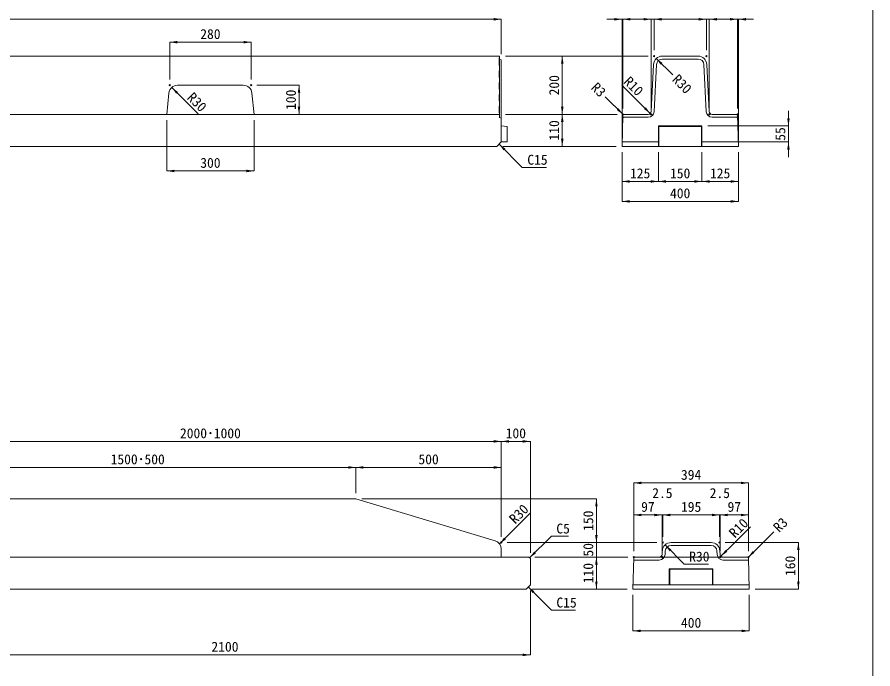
# Model space of a CAD drawing. Units: millimetres at full size. Extents: x 3564 to 8389, y -10806 to -2651.
# Drawn here: x 5447 to 8389, y -8673 to -6434 of the extents above; entities that cross this region are included whole.
import ezdxf
from ezdxf.enums import TextEntityAlignment as Align

# ---------------------------------------------------------------- set-up
doc = ezdxf.new("R2010")
doc.units = ezdxf.units.MM
doc.header["$LTSCALE"] = 30
doc.linetypes.add('USER1', pattern=[1.35, 0.75, -0.6])
for name, color, linetype, lineweight in [('0_2', 7, 'Continuous', 9), ('寸法線', 7, 'Continuous', 9), ('本体', 2, 'Continuous', 20), ('枠', 5, 'Continuous', 5), ('補助線', 8, 'Continuous', 13)]:
    doc.layers.add(name, color=color, linetype=linetype, lineweight=lineweight)
doc.styles.add('ＭＳ ゴシック', font='')
doc.styles.get('ＭＳ ゴシック').set_extended_font_data('MS Gothic')

# ---------------------------------------------------------------- blocks, each defined once
blk = doc.blocks.new('filled_arrow')
at = {"color": 0, "linetype": 'Continuous', "lineweight": -2}
blk.add_solid([(7.5, 1.25), (0, 0), (7.5, -1.25)], dxfattribs=at)

msp = doc.modelspace()

# ---------------------------------------------------------------- linework, layer by layer
at = {"layer": '0_2'}
for p, q in [((7125.82, -6567.89), (7321.46, -6567.89)), ((7321.46, -6767.89), (7321.46, -6567.89)), ((7321.46, -6767.89), (7321.46, -6567.89)), ((7616.77, -6567.89), (7321.46, -6567.89)), ((7125.82, -6767.89), (7321.46, -6767.89)), ((7125.82, -6767.89), (7321.46, -6767.89)), ((7321.46, -6877.89), (7321.46, -6767.89)), ((7321.46, -6877.89), (7321.46, -6767.89)), ((7509.77, -6767.89), (7321.46, -6767.89)), ((7509.77, -6767.89), (7321.46, -6767.89)), ((7116.82, -6877.89), (7321.46, -6877.89)), ((7506.77, -6877.89), (7321.46, -6877.89))]:
    msp.add_line(p, q, dxfattribs=at)
at = {"layer": '寸法線'}
for p, q in [((5111.82, -6441.21), (7111.82, -6441.21)), ((7111.82, -6560.89), (7111.82, -6441.21)), ((7581.77, -6441.21), (7474.77, -6441.21)), ((7526.77, -6857.89), (7526.77, -6441.21)), ((7626.77, -6441.21), (7529.77, -6441.21)), ((7529.77, -6747.89), (7529.77, -6441.21)), ((7529.77, -6747.89), (7529.77, -6441.21)), ((7574.77, -6441.21), (7688.77, -6441.21)), ((7626.77, -6747.89), (7626.77, -6441.21)), ((7626.77, -6747.89), (7626.77, -6441.21)), ((7636.77, -6547.89), (7636.77, -6441.21)), ((7636.77, -6441.21), (7816.77, -6441.21)), ((7636.77, -6547.89), (7636.77, -6441.21)), ((7764.77, -6441.21), (7878.77, -6441.21)), ((7816.77, -6547.89), (7816.77, -6441.21)), ((7816.77, -6547.89), (7816.77, -6441.21)), ((7826.77, -6747.89), (7826.77, -6441.21)), ((7826.77, -6441.21), (7923.77, -6441.21)), ((7826.77, -6747.89), (7826.77, -6441.21)), ((7871.77, -6441.21), (7978.77, -6441.21)), ((7923.77, -6747.89), (7923.77, -6441.21)), ((7923.77, -6747.89), (7923.77, -6441.21)), ((7926.77, -6857.89), (7926.77, -6441.21)), ((5971.82, -6519.95), (6251.82, -6519.95)), ((5971.82, -6647.89), (5971.82, -6519.95)), ((6251.82, -6647.89), (6251.82, -6519.95)), ((7644.63, -6576.15), (7700.96, -6632.47)), ((6271.82, -6667.89), (6416.43, -6667.89)), ((6416.43, -6767.89), (6416.43, -6667.89)), ((7530.6, -6768.74), (7469.2, -6707.34)), ((5961.82, -6787.89), (5961.82, -6962.52)), ((6261.82, -6787.89), (6261.82, -6962.52)), ((6281.82, -6767.89), (6416.43, -6767.89)), ((7526.77, -6897.89), (7526.77, -7067.04)), ((7526.77, -6897.89), (7526.77, -6998.51)), ((7651.77, -6897.89), (7651.77, -6998.51)), ((7651.77, -6897.89), (7651.77, -6998.51)), ((7801.77, -6897.89), (7801.77, -6998.51)), ((7801.77, -6897.89), (7801.77, -6998.51)), ((7926.77, -6897.89), (7926.77, -7067.04)), ((7926.77, -6897.89), (7926.77, -6998.51)), ((5961.82, -6962.52), (6261.82, -6962.52)), ((7526.77, -6998.51), (7651.77, -6998.51)), ((7651.77, -6998.51), (7801.77, -6998.51)), ((7801.77, -6998.51), (7926.77, -6998.51)), ((7526.77, -7067.04), (7926.77, -7067.04)), ((5111.82, -7891.72), (7111.82, -7891.72)), ((7111.82, -8219.28), (7111.82, -7891.72)), ((7111.82, -7891.72), (7211.82, -7891.72)), ((7111.82, -8219.28), (7111.82, -7891.72)), ((7211.82, -8274.28), (7211.82, -7891.72)), ((5111.82, -7981.15), (6611.82, -7981.15)), ((6611.82, -8069.28), (6611.82, -7981.15)), ((6611.82, -7981.15), (7111.82, -7981.15)), ((6611.82, -8069.28), (6611.82, -7981.15)), ((7111.82, -8219.28), (7111.82, -7981.15)), ((7567.34, -8034.45), (7961.34, -8034.45)), ((7567.34, -8269.28), (7567.34, -8034.45)), ((7961.34, -8269.28), (7961.34, -8034.45)), ((6631.82, -8089.28), (7438.69, -8089.28)), ((7438.69, -8239.28), (7438.69, -8089.28)), ((7567.34, -8144.58), (7664.34, -8144.58)), ((7567.34, -8269.28), (7567.34, -8144.58)), ((7612.34, -8144.58), (7718.84, -8144.58)), ((7664.34, -8269.28), (7664.34, -8144.58)), ((7664.34, -8269.28), (7664.34, -8144.58)), ((7666.84, -8219.28), (7666.84, -8144.58)), ((7666.84, -8144.58), (7861.84, -8144.58)), ((7666.84, -8219.28), (7666.84, -8144.58)), ((7809.84, -8144.58), (7916.34, -8144.58)), ((7861.84, -8219.28), (7861.84, -8144.58)), ((7861.84, -8219.28), (7861.84, -8144.58)), ((7864.34, -8269.28), (7864.34, -8144.58)), ((7864.34, -8144.58), (7961.34, -8144.58)), ((7864.34, -8269.28), (7864.34, -8144.58)), ((7961.34, -8269.28), (7961.34, -8144.58)), ((7438.69, -8341.28), (7438.69, -8187.28)), ((7438.69, -8341.28), (7438.69, -8187.28)), ((7960.51, -8290.13), (8048.35, -8202.29)), ((7131.82, -8239.28), (7438.69, -8239.28)), ((7131.82, -8239.28), (7438.69, -8239.28)), ((7646.84, -8239.28), (7438.69, -8239.28)), ((7881.84, -8239.28), (8133.09, -8239.28)), ((8133.09, -8399.28), (8133.09, -8239.28)), ((7226.82, -8289.28), (7438.69, -8289.28)), ((7226.82, -8289.28), (7438.69, -8289.28)), ((7438.69, -8289.28), (7438.69, -8399.28)), ((7438.69, -8399.28), (7438.69, -8289.28)), ((7547.34, -8289.28), (7438.69, -8289.28)), ((7547.34, -8289.28), (7438.69, -8289.28)), ((7211.82, -8404.28), (7211.82, -8625.27)), ((7216.82, -8399.28), (7438.69, -8399.28)), ((7544.34, -8399.28), (7438.69, -8399.28)), ((7984.34, -8399.28), (8133.09, -8399.28)), ((7564.34, -8419.28), (7564.34, -8542.84)), ((7964.34, -8419.28), (7964.34, -8542.84)), ((7564.34, -8542.84), (7964.34, -8542.84)), ((5111.82, -8625.27), (7211.82, -8625.27))]:
    msp.add_line(p, q, dxfattribs=at)
for points in [[(5978.84, -6675.64), (6015.63, -6712.43), (6069.48, -6766.28)], [(7624.15, -6765.13), (7580.22, -6721.2), (7526.37, -6667.35)], [(7104.32, -6870.39), (7184.02, -6950.09), (7191.22, -6950.09), (7266.83, -6950.09)], [(7105.89, -8243.7), (7158.62, -8190.97), (7212.47, -8137.12)], [(7866.96, -8286.53), (7914.2, -8239.28), (7968.05, -8185.44)], [(7209.32, -8291.78), (7283.88, -8217.22), (7291.08, -8217.22), (7343.3, -8217.22)], [(7674.7, -8247.55), (7740.56, -8313.41), (7747.76, -8313.41), (7823.91, -8313.41)], [(7204.32, -8391.78), (7284.02, -8471.49), (7291.22, -8471.49), (7366.83, -8471.49)]]:
    msp.add_lwpolyline(points, dxfattribs=at)
at = {"layer": '本体'}
for p, q in [((5117.82, -6567.89), (7105.82, -6567.89)), ((7105.82, -6567.89), (7105.82, -6578.32)), ((7105.86, -6578.33), (7111.82, -6580.89)), ((7111.82, -6580.89), (7111.82, -6862.89)), ((7665.31, -6567.89), (7788.24, -6567.89)), ((7627.25, -6758.39), (7635.35, -6596.39)), ((7818.2, -6596.39), (7826.3, -6758.39)), ((7105.82, -6767.89), (5117.82, -6767.89)), ((7529.69, -6770.8), (7526.77, -6877.89)), ((7532.69, -6767.89), (7617.26, -6767.89)), ((7920.85, -6767.89), (7836.28, -6767.89)), ((7923.85, -6770.8), (7926.77, -6877.89)), ((7096.82, -6877.89), (5126.82, -6877.89)), ((7111.82, -6862.89), (7096.82, -6877.89)), ((7526.77, -6877.89), (7926.77, -6877.89)), ((5117.82, -8089.28), (6611.82, -8089.28)), ((7090.44, -8232.87), (6611.82, -8089.28)), ((7111.82, -8261.6), (7111.82, -8289.28)), ((7833.3, -8239.28), (7695.38, -8239.28)), ((7206.82, -8289.28), (5117.82, -8289.28)), ((7206.82, -8289.28), (7211.82, -8294.28)), ((7211.82, -8294.28), (7211.82, -8384.28)), ((7567.26, -8292.2), (7564.34, -8399.28)), ((7570.26, -8289.28), (7958.42, -8289.28)), ((7664.81, -8279.78), (7665.41, -8267.78)), ((7863.26, -8267.78), (7863.86, -8279.78)), ((7961.42, -8292.2), (7964.34, -8399.28)), ((7211.82, -8384.28), (7196.82, -8399.28)), ((7196.82, -8399.28), (5126.82, -8399.28)), ((7564.34, -8399.28), (7964.34, -8399.28))]:
    msp.add_line(p, q, dxfattribs=at)
at = {"layer": '本体', "color": 4, "linetype": 'USER1', "lineweight": 5}
for p, q in [((7105.82, -6567.89), (7104.82, -6577.89)), ((7104.82, -6577.89), (7104.82, -6777.89)), ((7104.82, -6577.89), (7105.86, -6578.33)), ((7104.82, -6777.89), (7105.82, -6778.32))]:
    msp.add_line(p, q, dxfattribs=at)
at = {"layer": '本体', "lineweight": 5}
for p, q in [((7105.82, -6578.32), (7105.82, -6778.32)), ((7105.82, -6778.32), (7111.82, -6780.89))]:
    msp.add_line(p, q, dxfattribs=at)
at = {"layer": '本体', "color": 4, "lineweight": 5}
for p, q in [((7665.31, -6577.89), (7788.24, -6577.89)), ((7637.24, -6758.89), (7645.34, -6596.89)), ((7808.21, -6596.89), (7816.31, -6758.89)), ((7532.42, -6777.89), (7617.26, -6777.89)), ((7921.13, -6777.89), (7836.29, -6777.89)), ((7651.77, -6807.89), (7801.77, -6807.89)), ((7653.77, -6809.89), (7651.77, -6807.89)), ((7651.77, -6807.89), (7651.77, -6877.89)), ((7653.77, -6809.89), (7799.77, -6809.89)), ((7653.77, -6809.89), (7653.77, -6877.89)), ((7799.77, -6809.89), (7801.77, -6807.89)), ((7799.77, -6809.89), (7799.77, -6877.89)), ((7801.77, -6807.89), (7801.77, -6877.89))]:
    msp.add_line(p, q, dxfattribs=at)
at = {"layer": '本体', "lineweight": 9}
for p, q in [((6224.67, -6667.89), (5998.97, -6667.89)), ((5969.12, -6694.9), (5961.82, -6767.89)), ((6261.82, -6767.89), (6254.52, -6694.9)), ((7131.82, -6809.89), (7111.82, -6807.89)), ((7131.82, -6809.89), (7131.82, -6862.89)), ((7111.82, -6862.89), (7131.82, -6862.89)), ((7527.18, -6862.89), (7651.77, -6862.89)), ((7801.77, -6862.89), (7926.36, -6862.89)), ((7564.75, -8384.28), (7963.93, -8384.28))]:
    msp.add_line(p, q, dxfattribs=at)
at = {"layer": '本体'}
for centre, radius, start, end in [((7665.31, -6597.89), 30, 90, 177.13758), ((7788.24, -6597.89), 30, 2.86225, 90), ((7617.26, -6757.89), 10, 270, 357.13758), ((7836.28, -6757.89), 10, 182.86225, 270), ((7532.69, -6770.89), 3, 90, 178.43778), ((7920.85, -6770.89), 3, 1.56222, 90), ((7081.82, -8261.6), 30, 0, 73.30071), ((7695.38, -8269.28), 30, 90, 177.13758), ((7833.3, -8269.28), 30, 2.86225, 90), ((7570.26, -8292.28), 3, 90, 178.43778), ((7654.83, -8279.28), 10, 270, 357.13758), ((7873.85, -8279.28), 10, 182.86225, 270), ((7958.42, -8292.28), 3, 1.56222, 90)]:
    msp.add_arc(centre, radius, start, end, dxfattribs=at)
at = {"layer": '本体', "color": 4, "lineweight": 5}
for centre, radius, start, end in [((7665.31, -6597.89), 20, 90, 177.13759), ((7788.24, -6597.89), 20, 2.8624, 90), ((7617.26, -6757.89), 20, 270, 357.13759), ((7836.29, -6757.89), 20, 182.8624, 269.99998), ((7532.42, -6780.89), 3, 90, 178.08801), ((7921.13, -6780.89), 3, 1.91199, 90)]:
    msp.add_arc(centre, radius, start, end, dxfattribs=at)
at = {"layer": '本体', "lineweight": 9}
for centre, start, end in [((5998.97, -6697.89), 90, 174.28998), ((6224.67, -6697.89), 5.71079, 90)]:
    msp.add_arc(centre, 30, start, end, dxfattribs=at)
at = {"layer": '枠', "lineweight": 20}
msp.add_line((8389.25, -10805.77), (8389.25, -3805.77), dxfattribs=at)
at = {"layer": '補助線', "color": 7, "lineweight": 9}
for p, q in [((8098.99, -6914.89), (8098.99, -6755.89)), ((7821.77, -6807.89), (8098.99, -6807.89)), ((7821.77, -6862.89), (8098.99, -6862.89))]:
    msp.add_line(p, q, dxfattribs=at)
at = {"layer": '補助線', "lineweight": 5}
for p, q in [((7695.38, -8249.28), (7833.3, -8249.28)), ((7674.8, -8280.28), (7675.4, -8268.21)), ((7853.27, -8268.13), (7853.87, -8280.28)), ((7569.98, -8299.28), (7654.83, -8299.28)), ((7958.69, -8299.28), (7873.85, -8299.28)), ((7689.34, -8329.28), (7839.34, -8329.28)), ((7691.34, -8331.28), (7689.34, -8329.28)), ((7689.34, -8329.28), (7689.34, -8384.28)), ((7691.34, -8331.28), (7837.34, -8331.28)), ((7691.34, -8331.28), (7691.34, -8384.28)), ((7837.34, -8331.28), (7839.34, -8329.28)), ((7837.34, -8331.28), (7837.34, -8384.28)), ((7839.34, -8329.28), (7839.34, -8384.28)), ((7689.34, -8399.28), (7839.34, -8399.28))]:
    msp.add_line(p, q, dxfattribs=at)
at = {"layer": '補助線'}
for centre in [(7636.77, -6567.89), (7816.77, -6567.89), (5971.82, -6667.89), (6251.82, -6667.89), (7529.77, -6767.89), (7626.77, -6767.89), (7826.77, -6767.89), (7923.77, -6767.89), (7111.82, -8239.28), (7666.84, -8239.28), (7861.84, -8239.28), (7567.34, -8289.28), (7664.34, -8289.28), (7864.34, -8289.28), (7961.34, -8289.28)]:
    msp.add_circle(centre, 2, dxfattribs=at)
at = {"layer": '補助線', "lineweight": 5}
for centre, radius, start, end in [((7695.38, -8269.28), 20, 90, 177.13759), ((7833.3, -8269.28), 20, 2.8624, 90), ((7654.83, -8279.28), 20, 270, 357.13759), ((7873.85, -8279.28), 20, 182.8624, 269.99998), ((7569.98, -8302.28), 3, 90, 178.08801), ((7958.69, -8302.28), 3, 1.91199, 90)]:
    msp.add_arc(centre, radius, start, end, dxfattribs=at)

# ---------------------------------------------------------------- block references
at = {"layer": '0_2', "xscale": 3.47, "yscale": 3.47}
for p, rotation in [((7321.46, -6567.89), 270), ((7321.46, -6567.89), 270), ((7321.46, -6767.89), 90), ((7321.46, -6767.89), 90), ((7321.46, -6767.89), 270), ((7321.46, -6767.89), 270), ((7321.46, -6877.89), 90), ((7321.46, -6877.89), 90)]:
    msp.add_blockref('filled_arrow', p, dxfattribs=dict(at, rotation=rotation))
at = {"layer": '寸法線', "xscale": 3.47, "yscale": 3.47}
for p, rotation in [((7111.82, -6441.21), 180), ((7526.77, -6441.21), 180), ((7626.77, -6441.21), 180), ((7626.77, -6441.21), 180), ((7816.77, -6441.21), 180), ((7816.77, -6441.21), 180), ((7923.77, -6441.21), 180), ((7923.77, -6441.21), 180), ((6251.82, -6519.95), 180), ((7644.63, -6576.15), 315), ((5978.84, -6675.64), 315), ((6416.43, -6667.89), 270), ((6416.43, -6767.89), 90), ((7530.6, -6768.74), 135), ((7624.15, -6765.13), 135), ((7104.32, -6870.39), 315), ((6261.82, -6962.52), 180), ((7651.77, -6998.51), 180), ((7801.77, -6998.51), 180), ((7926.77, -6998.51), 180), ((7926.77, -7067.04), 180), ((7111.82, -7891.72), 180), ((7211.82, -7891.72), 180), ((6611.82, -7981.15), 180), ((7111.82, -7981.15), 180), ((7961.34, -8034.45), 180), ((7438.69, -8089.28), 270), ((7664.34, -8144.58), 180), ((7664.34, -8144.58), 180), ((7861.84, -8144.58), 180), ((7861.84, -8144.58), 180), ((7961.34, -8144.58), 180), ((7105.89, -8243.7), 45), ((7438.69, -8239.28), 90), ((7438.69, -8239.28), 90), ((7438.69, -8239.28), 90), ((7674.7, -8247.55), 315), ((7866.96, -8286.53), 45), ((8133.09, -8239.28), 270), ((7209.32, -8291.78), 45), ((7438.69, -8289.28), 270), ((7438.69, -8289.28), 270), ((7438.69, -8289.28), 270), ((7438.69, -8289.28), 270), ((7960.51, -8290.13), 45), ((7438.69, -8399.28), 90), ((7438.69, -8399.28), 90), ((8133.09, -8399.28), 90), ((7204.32, -8391.78), 315), ((7964.34, -8542.84), 180), ((7211.82, -8625.27), 180)]:
    msp.add_blockref('filled_arrow', p, dxfattribs=dict(at, rotation=rotation))
for p in [(7529.77, -6441.21), (7529.77, -6441.21), (7636.77, -6441.21), (7636.77, -6441.21), (7826.77, -6441.21), (7826.77, -6441.21), (7926.77, -6441.21), (5971.82, -6519.95), (5961.82, -6962.52), (7526.77, -6998.51), (7651.77, -6998.51), (7801.77, -6998.51), (7526.77, -7067.04), (7111.82, -7891.72), (6611.82, -7981.15), (7567.34, -8034.45), (7567.34, -8144.58), (7666.84, -8144.58), (7666.84, -8144.58), (7864.34, -8144.58), (7864.34, -8144.58), (7564.34, -8542.84)]:
    msp.add_blockref('filled_arrow', p, dxfattribs=at)
at = {"layer": '補助線', "color": 7, "lineweight": 9, "xscale": 3.47, "yscale": 3.47}
for p, rotation in [((8098.99, -6807.89), 90), ((8098.99, -6862.89), 270)]:
    msp.add_blockref('filled_arrow', p, dxfattribs=dict(at, rotation=rotation))

# ---------------------------------------------------------------- texts
at = {"layer": '0_2', "style": 'ＭＳ ゴシック'}
for s, p in [('200', (7293.46, -6667.89)), ('200', (7293.46, -6667.89)), ('110', (7293.46, -6822.89)), ('110', (7293.46, -6822.89))]:
    msp.add_text(s, height=34.18, rotation=90, dxfattribs=at).set_placement(p, align=Align.MIDDLE_CENTER)
at = {"layer": '寸法線', "style": 'ＭＳ ゴシック'}
for s, p in [('280', (6111.82, -6491.95)), ('300', (6111.82, -6934.52)), ('125', (7589.27, -6970.51)), ('150', (7726.77, -6970.51)), ('125', (7864.27, -6970.51)), ('400', (7726.77, -7039.04)), ('2000･1000', (6111.82, -7863.72)), ('100', (7161.82, -7863.72)), ('1500･500', (5861.82, -7953.15)), ('500', (6861.82, -7953.15)), ('394', (7764.34, -8006.45)), ('2.5', (7665.59, -8069.23)), ('2.5', (7863.09, -8069.23)), ('97', (7615.84, -8116.58)), ('195', (7764.34, -8116.58)), ('97', (7912.84, -8116.58)), ('400', (7764.34, -8514.84)), ('2100', (6161.82, -8597.27))]:
    msp.add_text(s, height=34.18, dxfattribs=at).set_placement(p, align=Align.MIDDLE_CENTER)
for s, p in [('R10', (7603.7, -6683.58)), ('R3', (7474.86, -6687.54))]:
    msp.add_text(s, height=34.18, rotation=315, dxfattribs=at).set_placement(p, align=Align.TOP_RIGHT)
for s, rotation, p in [('R30', 315, (7720.76, -6626.82)), ('R30', 315, (6053.25, -6688.96)), ('R30', 45, (7135.14, -8153.35)), ('R10', 45, (7890.73, -8201.66)), ('R3', 45, (8042.7, -8182.49))]:
    msp.add_text(s, height=34.18, rotation=rotation, dxfattribs=at).set_placement(p, align=Align.TOP_LEFT)
for s, p in [('100', (6388.43, -6717.89)), ('150', (7410.69, -8164.28)), ('50', (7410.69, -8264.28)), ('50', (7410.69, -8264.28)), ('160', (8105.09, -8319.28)), ('110', (7410.69, -8344.28)), ('110', (7410.69, -8344.28))]:
    msp.add_text(s, height=34.18, rotation=90, dxfattribs=at).set_placement(p, align=Align.MIDDLE_CENTER)
for s, p in [('C15', (7201.22, -6906.89)), ('C5', (7301.08, -8174.02)), ('R30', (7757.76, -8270.21)), ('C15', (7301.22, -8428.29))]:
    msp.add_text(s, height=34.18, dxfattribs=at).set_placement(p, align=Align.TOP_LEFT)
at = {"layer": '補助線', "color": 7, "style": 'ＭＳ ゴシック'}
msp.add_text('55', height=34.18, rotation=90, dxfattribs=at).set_placement((8070.99, -6835.39), align=Align.MIDDLE_CENTER)

doc.saveas('drawing.dxf')
